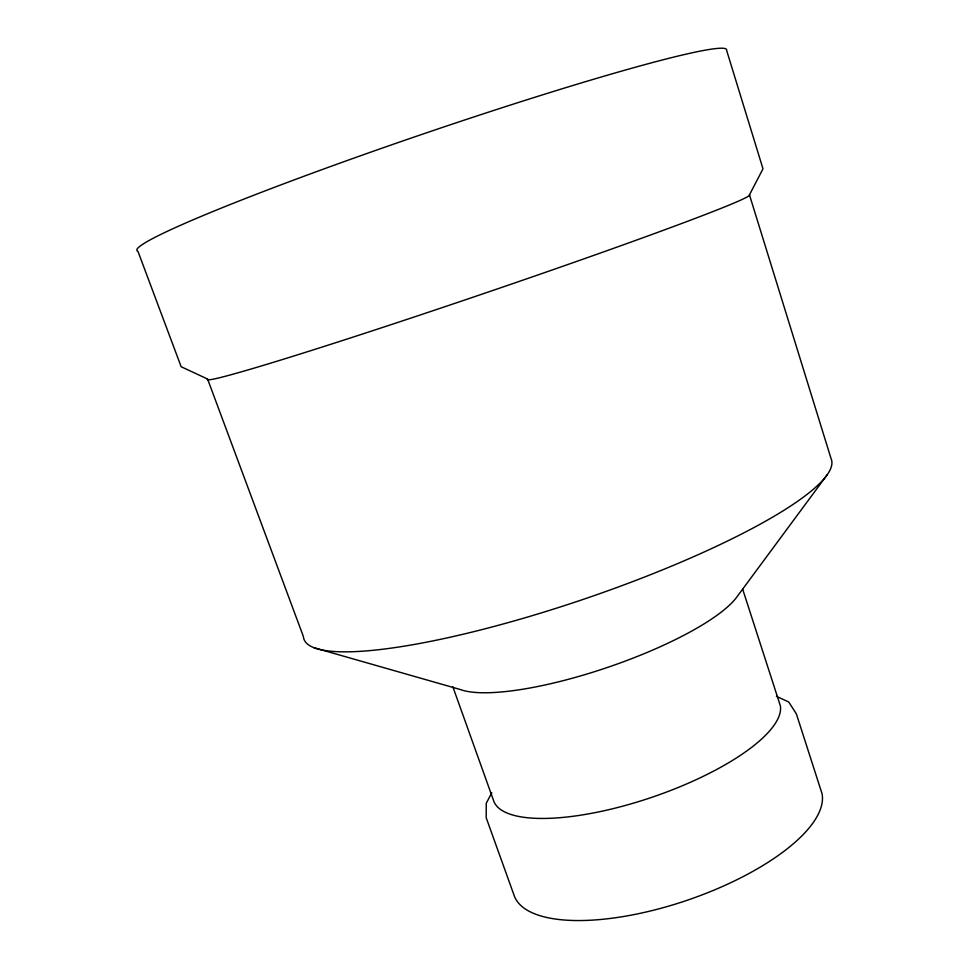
<?xml version="1.0" encoding="UTF-8"?>
<svg xmlns="http://www.w3.org/2000/svg" width="969" height="969" viewBox="0 0 969 969"><rect width="100%" height="100%" fill="white"/><g stroke="black" fill="none" stroke-linecap="round" stroke-linejoin="round"><path stroke-width="1.45" d="M749.461 194.83L762.991 168.812L726.617 50.352A311.461 17.975 -18.8 0 0 421.479 134.534A311.461 17.975 -18.8 0 0 137.949 251.322L181.155 366.73L207.596 379.049A286.4 7.667 -18.8 0 0 476.821 295.92A286.4 7.667 -18.8 0 0 749.461 194.83L831.051 458.579A278.612 52.508 -18.8 0 1 580.552 600.283A278.612 52.508 -18.8 0 1 303.382 636.524L207.596 379.049M491.816 792.751L486.256 803.265L486.196 817.727L514.454 896.373A162.259 60.526 -18.8 0 0 684.72 901.097A162.259 60.526 -18.8 0 0 822.039 793.696L796.373 713.899L788.718 701.98L776.411 696.336M827.211 474.749L737.118 596.613A153.126 37.052 -18.8 0 1 605.492 668.101A153.126 37.052 -18.8 0 1 460.493 689.577L314.029 647.728M452.814 686.706L494.02 801.811A151.152 47.844 -18.8 0 0 649.811 797.996A151.152 47.844 -18.8 0 0 780.396 705.929L742.702 589.273"/></g></svg>
